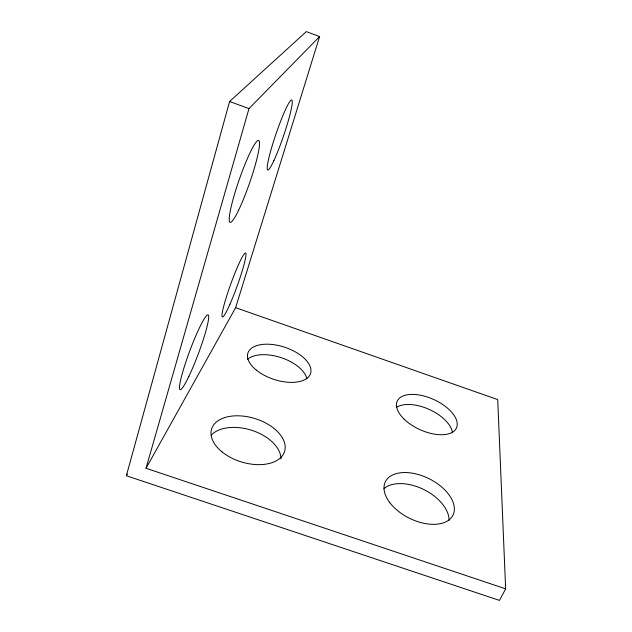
<?xml version="1.0" encoding="UTF-8"?>
<svg xmlns="http://www.w3.org/2000/svg" width="632" height="632" viewBox="0 0 632 632"><rect width="100%" height="100%" fill="white"/><g stroke="black" fill="none" stroke-linecap="round" stroke-linejoin="round"><path stroke-width="0.95" d="M126.353 475.738L229.598 101.499L306.33 31.6L319.595 36.577L235.633 307.681L146.031 468.28L505.647 588.842L499.454 600.4L126.353 475.738L127.348 474.039M146.031 468.28L248.976 108.617L319.595 36.577M235.633 307.681L497.716 399.598L505.647 588.842M229.598 101.499L248.976 108.617M384.051 488.528A37.462 22.365 26.5 0 1 423.701 489.492A37.462 22.365 26.5 0 1 449.036 520.444M247.547 359.268A32.753 17.222 18 0 1 281.066 357.617A32.753 17.222 18 0 1 306.899 378.773M211.428 434.934A37.928 23.029 16.9 0 1 252.966 430.7A37.928 23.029 16.9 0 1 280.979 458.879M396.722 407.221A32.327 16.827 24.4 0 1 429.578 409.583A32.327 16.827 24.4 0 1 452.52 432.833M273.956 160.425A36.964 3.879 -71.1 0 0 292.253 101.404A36.964 3.879 -71.1 0 0 273.063 142.927A36.964 3.879 -71.1 0 0 273.956 160.425M221.951 451.833A38.189 22.728 17 0 0 283.973 453.049A38.189 22.728 17 0 0 238.319 415.801A38.189 22.728 17 0 0 221.951 451.833M229.977 304.158A34.017 3.35 -70.1 0 0 245.777 253.203A34.017 3.35 -70.1 0 0 226.193 297.617A34.017 3.35 -70.1 0 0 229.977 304.158M238.62 210.195A43.387 5.443 -70.8 0 0 259.389 141.663A43.387 5.443 -70.8 0 0 235.128 192.183A43.387 5.443 -70.8 0 0 238.62 210.195M256.315 370.115A32.951 16.961 18.1 0 0 309.72 375.321A32.951 16.961 18.1 0 0 271.626 344.424A32.951 16.961 18.1 0 0 256.315 370.115M389.794 502.63A37.707 22.065 26.3 0 0 450.632 518.485A37.707 22.065 26.3 0 0 417.104 474.205A37.707 22.065 26.3 0 0 389.794 502.63M188.857 376.419A39.927 4.511 -69.5 0 0 208.513 315.368A39.927 4.511 -69.5 0 0 184.931 364.798A39.927 4.511 -69.5 0 0 188.857 376.419M403.785 418.811A32.516 16.574 24.3 0 0 455.538 429.531A32.516 16.574 24.3 0 0 421.188 395.363A32.516 16.574 24.3 0 0 403.785 418.811"/></g></svg>
